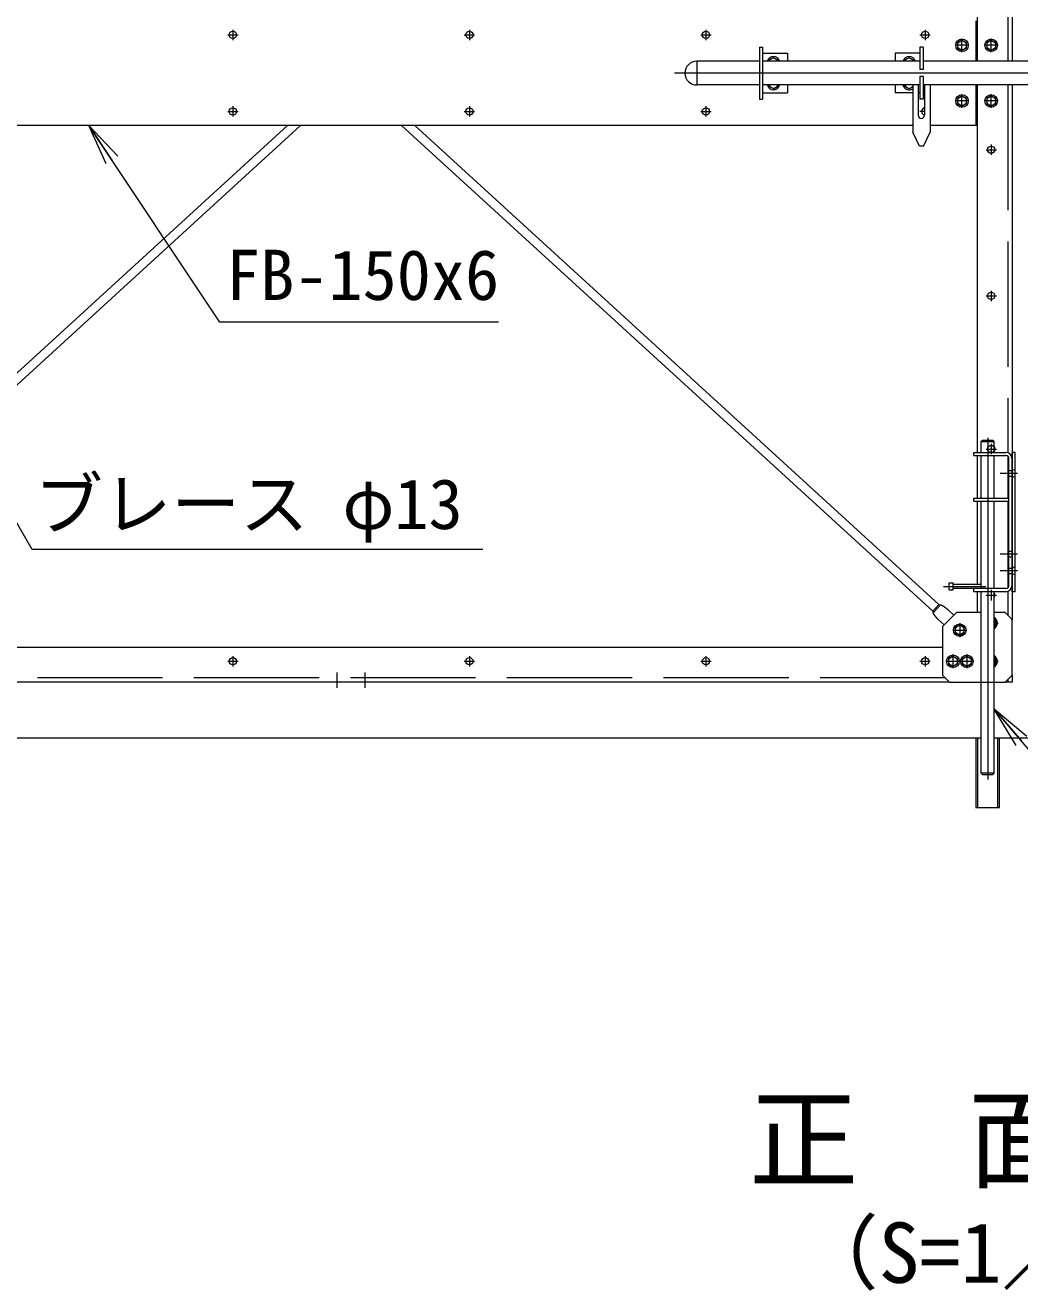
# Model space of a CAD drawing. Units: millimetres, scale not verified. Extents: x -6300 to 6300, y -4455 to 4455.
# Drawn here: x -3479 to -2050, y -1000 to 818 of the extents above; entities that cross this region are included whole.
import ezdxf
from ezdxf.enums import TextEntityAlignment as Align

# ---------------------------------------------------------------- set-up
doc = ezdxf.new("R2010")
doc.units = ezdxf.units.MM
doc.header["$LTSCALE"] = 30
doc.linetypes.add('DASHED', pattern=[7.5, 6, -1.5])
doc.linetypes.add('USER1', pattern=[50.8, 31.75, -6.35, 6.35, -6.35])
for name, color, linetype, lineweight in [('0-0_D-STR1', 1, 'Continuous', 18), ('0-1_D-BMK', 2, 'USER1', 13), ('0-3_D-BGD', 7, 'Continuous', 9), ('0-5_D-STR-DIM', 7, 'Continuous', 9), ('0-6_0', 7, 'Continuous', 9), ('0-7_D-STR3', 3, 'Continuous', 13), ('0-8_D-STR2', 7, 'Continuous', 9), ('0-9_D-STR-TXT', 7, 'Continuous', 9), ('0-A_D-TTL-TXT', 7, 'Continuous', 18)]:
    doc.layers.add(name, color=color, linetype=linetype, lineweight=lineweight)
doc.styles.add('ＭＳ ゴシック', font='')
doc.styles.get('ＭＳ ゴシック').set_extended_font_data('MS Gothic')

# ---------------------------------------------------------------- blocks, each defined once
blk = doc.blocks.new('U52')
at = {"layer": '0-1_D-BMK'}
for p, q in [((300, 0), (-300, 0)), ((0, -300), (0, 300))]:
    blk.add_line(p, q, dxfattribs=at)
at = {"layer": '0-7_D-STR3'}
blk.add_lwpolyline([(194.9, 112.5), (0, 225), (-194.9, 112.5), (-194.9, -112.5), (0, -225), (194.9, -112.5)], close=True, dxfattribs=at)
for radius in [270, 194.9]:
    blk.add_circle((0, 0), radius, dxfattribs=at)
blk = doc.blocks.new('U72')
at = {"layer": '0-1_D-BMK'}
for p, q in [((465, -900), (300, -900)), ((465, -2550), (300, -2550))]:
    blk.add_line(p, q, dxfattribs=at)
at = {"layer": '0-7_D-STR3'}
for p in [(2700, -2400), (1035, -3000)]:
    blk.add_line(p, (2100, -3000), dxfattribs=at)
for points in [[(2700, -2400), (2700, -300), (2400, 0), (0, 0), (-300, -300), (-300, -2700), (0, -3000), (465, -3000)], [(465, -752.9), (405.1, -787.5), (405.1, -1012.5), (465, -1047.1)], [(465, -2402.9), (405.1, -2437.5), (405.1, -2662.5), (465, -2697.1)]]:
    blk.add_lwpolyline(points, dxfattribs=at)
for centre, radius, start, end in [((600, -900), 270, 120.00011, 239.99989), ((600, -900), 194.9, 133.85395, 226.14605), ((600, -2550), 270, 120.00011, 239.99989), ((600, -2550), 194.9, 133.85395, 226.14605)]:
    blk.add_arc(centre, radius, start, end, dxfattribs=at)
at = {"layer": '0-5_D-STR-DIM'}
for p in [(1650.1, -900), (2250.1, -900), (1956.2, -2243.8)]:
    blk.add_blockref('U52', p, dxfattribs=at)
blk = doc.blocks.new('_Open')
at = {"layer": '0-6_0'}
blk.add_line((-30, 5), (0, 0), dxfattribs=at)
blk.add_lwpolyline([(-30, -5), (0, 0), (-30, 0)], dxfattribs=at)

msp = doc.modelspace()

# ---------------------------------------------------------------- linework, layer by layer
at = {"layer": '0-0_D-STR1', "linetype": 'DASHED'}
for p, q in [((-2067.01, 1528.73), (-2067.01, 766.73)), ((-2067.01, 732.73), (-2067.01, 204.22)), ((-2067.01, 199.09), (-2067.01, 139.23)), ((-2067.01, 178.73), (-2061.01, 178.73)), ((-2067.01, 170.73), (-2061.01, 170.73)), ((-2067.01, 134.73), (-2067.01, 10.38)), ((-2067.01, 62.73), (-2061.01, 62.73)), ((-2067.01, 54.73), (-2061.01, 54.73)), ((-2067.01, 38.73), (-2061.01, 38.73)), ((-2067.01, 30.73), (-2061.01, 30.73)), ((-2067.01, 5.25), (-2067.01, -29.27)), ((-2157.01, -119.27), (-3865.01, -119.27)), ((-2067.01, -121.27), (-2067.01, -125.27))]:
    msp.add_line(p, q, dxfattribs=at)
at = {"layer": '0-0_D-STR1'}
for p, q in [((-2061.01, 1534.73), (-2061.01, 766.73)), ((-2111.01, 1524.73), (-2111.01, 766.73)), ((-2113.01, 824.73), (-2113.01, 766.73)), ((-2113.01, 732.73), (-2113.01, 674.73)), ((-2111.01, 732.73), (-2111.01, 204.73)), ((-2061.01, 732.73), (-2061.01, -35.27)), ((-2203.76, 674.73), (-3911.01, 674.73)), ((-2111.01, 674.73), (-2178.76, 674.73)), ((-2111.01, 200.23), (-2111.01, 139.23)), ((-2111.01, 134.73), (-2111.01, 15.23)), ((-2111.01, 4.73), (-2111.01, -25.27)), ((-2161.01, -75.27), (-3861.01, -75.27)), ((-2151.01, -125.27), (-3871.01, -125.27)), ((-2061.01, -125.27), (-2071.01, -125.27)), ((-2061.01, -115.27), (-2061.01, -125.27))]:
    msp.add_line(p, q, dxfattribs=at)
at = {"layer": '0-1_D-BMK'}
for p, q in [((-3188.45, 804.73), (-3173.57, 804.73)), ((-3181.01, 812.17), (-3181.01, 797.29)), ((-2848.45, 804.73), (-2833.57, 804.73)), ((-2841.01, 812.17), (-2841.01, 797.29)), ((-2508.45, 804.73), (-2493.57, 804.73)), ((-2501.01, 812.17), (-2501.01, 797.29)), ((-2193.45, 804.73), (-2178.57, 804.73)), ((-2186.01, 812.17), (-2186.01, 797.29)), ((-1615.25, 749.73), (-2546.25, 749.73)), ((-3188.45, 694.73), (-3173.57, 694.73)), ((-3181.01, 702.17), (-3181.01, 687.29)), ((-2848.45, 694.73), (-2833.57, 694.73)), ((-2841.01, 702.17), (-2841.01, 687.29)), ((-2508.45, 694.73), (-2493.57, 694.73)), ((-2501.01, 702.17), (-2501.01, 687.29)), ((-2186.76, 694.73), (-2193.45, 694.73)), ((-2098.45, 639.73), (-2083.57, 639.73)), ((-2091.01, 647.17), (-2091.01, 632.29)), ((-2091.01, 437.17), (-2091.01, 422.29)), ((-2098.45, 429.73), (-2083.57, 429.73)), ((-2096.01, 225.57), (-2096.01, -265.13)), ((-2098.45, 209.73), (-2083.57, 209.73)), ((-2091.01, 217.17), (-2091.01, 202.29)), ((-2053.01, 174.73), (-2078.01, 174.73)), ((-2053.01, 58.73), (-2078.01, 58.73)), ((-2053.01, 34.73), (-2078.01, 34.73)), ((-2159.52, 12.23), (-2098.49, 12.23)), ((-2091.01, 7.17), (-2091.01, -7.71)), ((-2098.45, -0.27), (-2083.57, -0.27)), ((-3181.01, -87.83), (-3181.01, -102.71)), ((-2841.01, -87.83), (-2841.01, -102.71)), ((-2501.01, -87.83), (-2501.01, -102.71)), ((-2186.01, -87.83), (-2186.01, -102.71)), ((-3188.45, -95.27), (-3173.57, -95.27)), ((-2848.45, -95.27), (-2833.57, -95.27)), ((-2508.45, -95.27), (-2493.57, -95.27)), ((-2193.45, -95.27), (-2178.57, -95.27)), ((-3031.01, -133.27), (-3031.01, -111.27)), ((-2991.01, -133.27), (-2991.01, -111.27))]:
    msp.add_line(p, q, dxfattribs=at)
at = {"layer": '0-3_D-BGD'}
msp.add_line((-3749.51, -205.27), (-2105.51, -205.27), dxfattribs=at)
at = {"layer": '0-7_D-STR3'}
for p, q in [((-2424.01, 787.23), (-2424.01, 712.23)), ((-2424.01, 787.23), (-2419.51, 787.23)), ((-2419.51, 787.23), (-2419.51, 712.23)), ((-2193.51, 787.23), (-2193.51, 754.73)), ((-2189.01, 787.23), (-2193.51, 787.23)), ((-2189.01, 787.23), (-2189.01, 754.73)), ((-2514.25, 766.73), (-2514.25, 732.73)), ((-2424.01, 766.73), (-2514.25, 766.73)), ((-2419.51, 778.23), (-2384.01, 778.23)), ((-2193.51, 766.73), (-2419.51, 766.73)), ((-2404.01, 772.23), (-2410.51, 768.49)), ((-2410.51, 768.49), (-2410.51, 766.73)), ((-2404.01, 772.23), (-2397.51, 768.49)), ((-2397.51, 768.49), (-2397.51, 766.73)), ((-2384.01, 778.23), (-2384.01, 766.73)), ((-2229.01, 778.23), (-2229.01, 766.73)), ((-2193.51, 778.23), (-2229.01, 778.23)), ((-2209.01, 772.23), (-2215.51, 768.49)), ((-2215.51, 768.49), (-2215.51, 766.73)), ((-2209.01, 772.23), (-2202.51, 768.49)), ((-2202.51, 768.49), (-2202.51, 766.73)), ((-1910.01, 766.73), (-2189.01, 766.73)), ((-2189.01, 754.73), (-2193.51, 754.73)), ((-2424.01, 732.73), (-2514.25, 732.73)), ((-2193.51, 732.73), (-2419.51, 732.73)), ((-2410.51, 732.73), (-2410.51, 730.97)), ((-2404.01, 727.23), (-2410.51, 730.97)), ((-2404.01, 727.23), (-2397.51, 730.97)), ((-2397.51, 732.73), (-2397.51, 730.97)), ((-2384.01, 732.73), (-2384.01, 721.23)), ((-2229.01, 732.73), (-2229.01, 721.23)), ((-2215.51, 732.73), (-2215.51, 730.97)), ((-2209.01, 727.23), (-2215.51, 730.97)), ((-2209.01, 727.23), (-2203.76, 730.26)), ((-2203.76, 732.73), (-2203.76, 664.73)), ((-2195.76, 732.73), (-2195.76, 689.23)), ((-2193.51, 744.73), (-2193.51, 712.23)), ((-2189.01, 744.73), (-2193.51, 744.73)), ((-2189.01, 744.73), (-2189.01, 712.23)), ((-1910.01, 732.73), (-2189.01, 732.73)), ((-2186.76, 732.73), (-2186.76, 689.23)), ((-2178.76, 732.73), (-2178.76, 664.73)), ((-2419.51, 721.23), (-2384.01, 721.23)), ((-2203.76, 721.23), (-2229.01, 721.23)), ((-2193.51, 721.23), (-2195.76, 721.23)), ((-2189.01, 712.23), (-2193.51, 712.23)), ((-3102.45, 674.73), (-3855.6, -13.87)), ((-3083.63, 674.73), (-3847.03, -23.24)), ((-2938.38, 674.73), (-2174.98, -23.24)), ((-2919.56, 674.73), (-2166.41, -13.87)), ((-2194.26, 644.73), (-2203.76, 664.73)), ((-2188.26, 644.73), (-2178.76, 664.73)), ((-2188.26, 644.73), (-2194.26, 644.73)), ((-2103.51, 222.48), (-2105.51, 220.48)), ((-2105.51, 220.48), (-2086.51, 220.48)), ((-2105.51, 204.73), (-2105.51, 220.48)), ((-2103.51, 222.48), (-2088.51, 222.48)), ((-2086.51, 220.48), (-2088.51, 222.48)), ((-2086.51, 204.73), (-2086.51, 220.48)), ((-2116.01, 204.73), (-2070.01, 204.73)), ((-2116.01, 200.23), (-2116.01, 204.73)), ((-2116.01, 200.23), (-2070.01, 200.23)), ((-2105.51, 139.23), (-2105.51, 200.23)), ((-2086.51, 139.23), (-2086.51, 200.23)), ((-2056.51, 204.73), (-2061.01, 204.73)), ((-2061.01, 4.73), (-2061.01, 204.73)), ((-2056.51, 4.73), (-2056.51, 204.73)), ((-2065.51, 13.73), (-2065.51, 195.73)), ((-2061.01, 195.73), (-2061.01, 13.73)), ((-2116.01, 139.23), (-2065.51, 139.23)), ((-2116.01, 134.73), (-2116.01, 139.23)), ((-2116.01, 134.73), (-2065.51, 134.73)), ((-2105.51, 9.23), (-2105.51, 134.73)), ((-2086.51, 9.23), (-2086.51, 134.73)), ((-2151.51, 7.23), (-2145.51, 7.23)), ((-2145.51, 7.23), (-2145.51, 17.23)), ((-2105.51, 15.23), (-2145.51, 15.23)), ((-2105.51, 9.23), (-2145.51, 9.23)), ((-2116.01, 4.73), (-2116.01, 9.23)), ((-2070.01, 9.23), (-2116.01, 9.23)), ((-2070.01, 4.73), (-2116.01, 4.73)), ((-2105.51, -255.77), (-2105.51, 4.73)), ((-2086.51, -255.77), (-2086.51, 4.73)), ((-2056.51, 4.73), (-2061.01, 4.73)), ((-2166.41, -13.87), (-2174.98, -23.24)), ((-2163.94, -14.14), (-2174.49, -25.67)), ((-2158.75, -43.02), (-2167.11, -35.38)), ((-2144.6, -28.86), (-2153.61, -20.62)), ((-2113.01, -205.27), (-2113.01, -305.27)), ((-2110.71, -205.27), (-2110.71, -305.27)), ((-2081.31, -305.27), (-2081.31, -205.27)), ((-2086.51, -255.77), (-2105.51, -255.77)), ((-2103.51, -257.77), (-2105.51, -255.77)), ((-2103.51, -257.77), (-2088.51, -257.77)), ((-2086.51, -255.77), (-2088.51, -257.77))]:
    msp.add_line(p, q, dxfattribs=at)
at = {"layer": '0-7_D-STR3', "linetype": 'DASHED'}
for p, q in [((-2065.51, 178.73), (-2061.01, 178.73)), ((-2065.51, 170.73), (-2061.01, 170.73)), ((-2060.91, 178.73), (-2056.51, 180.73)), ((-2060.91, 170.73), (-2056.51, 168.73)), ((-2065.51, 38.73), (-2061.01, 38.73)), ((-2060.91, 38.73), (-2056.51, 40.73)), ((-2065.51, 30.73), (-2061.01, 30.73)), ((-2060.91, 30.73), (-2056.51, 28.73))]:
    msp.add_line(p, q, dxfattribs=at)
at = {"layer": '0-7_D-STR3'}
for points in [[(-2151.51, 7.23), (-2151.51, 17.23), (-2145.51, 17.23)], [(-2166.41, -13.87), (-2166.16, -13.89), (-2165.92, -13.91), (-2165.67, -13.93), (-2165.42, -13.95), (-2165.18, -13.98), (-2164.93, -14), (-2164.69, -14.03), (-2164.44, -14.06), (-2164.2, -14.09), (-2163.96, -14.13), (-2163.72, -14.18), (-2163.48, -14.23), (-2163.24, -14.29), (-2163.01, -14.36), (-2162.78, -14.43), (-2162.55, -14.51), (-2162.32, -14.6), (-2162.09, -14.69), (-2161.87, -14.79), (-2161.65, -14.89), (-2161.43, -15), (-2161.21, -15.11), (-2160.99, -15.23), (-2160.78, -15.35), (-2160.56, -15.48), (-2160.35, -15.6), (-2160.14, -15.74), (-2159.93, -15.87), (-2159.72, -16.01), (-2159.51, -16.15), (-2159.31, -16.29), (-2159.1, -16.44), (-2158.9, -16.58), (-2158.69, -16.73), (-2158.49, -16.87), (-2158.29, -17.02), (-2158.09, -17.17), (-2157.89, -17.31), (-2157.69, -17.46)], [(-2157.69, -17.46), (-2157.49, -17.61), (-2157.29, -17.76), (-2157.09, -17.9), (-2156.89, -18.05), (-2156.69, -18.2), (-2156.49, -18.35), (-2156.3, -18.49), (-2156.1, -18.64), (-2155.91, -18.79), (-2155.71, -18.94), (-2155.52, -19.09), (-2155.33, -19.24), (-2155.13, -19.39), (-2154.94, -19.54), (-2154.75, -19.69), (-2154.56, -19.85), (-2154.37, -20), (-2154.18, -20.15), (-2153.99, -20.31), (-2153.8, -20.46), (-2153.61, -20.62)], [(-2174.98, -23.24), (-2174.93, -23.48), (-2174.89, -23.72), (-2174.85, -23.97), (-2174.8, -24.21), (-2174.76, -24.45), (-2174.71, -24.7), (-2174.66, -24.94), (-2174.61, -25.18), (-2174.55, -25.42), (-2174.49, -25.65), (-2174.42, -25.89), (-2174.35, -26.12), (-2174.27, -26.35), (-2174.18, -26.58), (-2174.09, -26.8), (-2173.99, -27.03), (-2173.88, -27.24), (-2173.77, -27.46), (-2173.66, -27.67), (-2173.53, -27.89), (-2173.4, -28.1), (-2173.27, -28.3), (-2173.14, -28.51), (-2173, -28.71), (-2172.85, -28.91), (-2172.7, -29.11), (-2172.55, -29.31), (-2172.4, -29.51), (-2172.24, -29.71), (-2172.09, -29.9), (-2171.93, -30.09), (-2171.76, -30.28), (-2171.6, -30.48), (-2171.44, -30.67), (-2171.27, -30.85), (-2171.11, -31.04), (-2170.94, -31.23), (-2170.78, -31.42), (-2170.62, -31.6)], [(-2170.62, -31.6), (-2170.45, -31.79), (-2170.29, -31.98), (-2170.12, -32.16), (-2169.96, -32.34), (-2169.79, -32.53), (-2169.63, -32.71), (-2169.46, -32.89), (-2169.3, -33.07), (-2169.13, -33.26), (-2168.97, -33.44), (-2168.8, -33.62), (-2168.63, -33.8), (-2168.47, -33.97), (-2168.3, -34.15), (-2168.13, -34.33), (-2167.96, -34.51), (-2167.79, -34.68), (-2167.62, -34.86), (-2167.45, -35.03), (-2167.28, -35.21), (-2167.11, -35.38)], [(-2113.01, -305.27), (-2079.01, -305.27), (-2079.01, -205.27)]]:
    msp.add_lwpolyline(points, dxfattribs=at)
for centre in [(-3181.01, 804.73), (-2841.01, 804.73), (-2501.01, 804.73), (-2186.01, 804.73), (-3181.01, 694.73), (-2841.01, 694.73), (-2501.01, 694.73), (-2091.01, 639.73), (-2091.01, 429.73), (-2091.01, 209.73), (-3181.01, -95.27), (-2841.01, -95.27), (-2501.01, -95.27), (-2186.01, -95.27)]:
    msp.add_circle(centre, 5.25, dxfattribs=at)
for centre, radius, start, end in [((-2514.25, 749.73), 17, 90, 270), ((-2404.01, 764.73), 9, 12.83959, 167.16041), ((-2404.01, 764.73), 6.5, 17.92021, 162.07979), ((-2209.01, 764.73), 9, 12.83959, 167.16041), ((-2209.01, 764.73), 6.5, 17.92021, 162.07979), ((-2404.01, 734.73), 9, 192.83959, 347.16041), ((-2404.01, 734.73), 6.5, 197.92021, 342.07979), ((-2209.01, 734.73), 9, 192.83959, 305.68533), ((-2209.01, 734.73), 6.5, 197.92022, 323.87107), ((-2186.01, 694.73), 5.25, 98.21352, 261.78648), ((-2191.26, 689.23), 4.5, 180, 0), ((-2070.01, 195.73), 9, 0, 90), ((-2070.01, 195.73), 4.5, 0, 90), ((-2091.01, -0.27), 5.25, 328.99759, 31.00241), ((-2070.01, 13.73), 9, 270, 0), ((-2070.01, 13.73), 4.5, 270, 0)]:
    msp.add_arc(centre, radius, start, end, dxfattribs=at)
at = {"layer": '0-8_D-STR2'}
msp.add_line((-2086.51, -205.27), (-2012.51, -205.27), dxfattribs=at)
at = {"layer": '0-9_D-STR-TXT'}
for points in [[(-2799.12, 392.09), (-3199.72, 392.09), (-3386.93, 673.07)], [(-2821.9, 65.38), (-3469.27, 65.38), (-3565.55, 231.47)], [(-1267.26, -462.42), (-1831.78, -462.42), (-2085.21, -165.61)]]:
    msp.add_lwpolyline(points, dxfattribs=at)
at = {"layer": '0-A_D-TTL-TXT', "color": 3}
msp.add_line((-2424.01, 712.23), (-2419.51, 712.23), dxfattribs=at)

# ---------------------------------------------------------------- block references
at = {"layer": '0-5_D-STR-DIM', "xscale": 0.03333333, "yscale": 0.03333333}
for p in [(-2133.01, 789.73), (-2091.01, 789.73), (-2133.01, 709.73), (-2091.01, 709.73)]:
    msp.add_blockref('U52', p, dxfattribs=at)
at = {"layer": '0-5_D-STR-DIM', "xscale": 0.03333333, "yscale": 0.03333333, "rotation": 180}
msp.add_blockref('U72', (-2071.01, -125.27), dxfattribs=at)
at = {"layer": '0-9_D-STR-TXT', "xscale": 2, "yscale": 2}
for p, rotation in [((-3388.04, 674.73), 123.6748), ((-2086.51, -164.09), 130.49207)]:
    msp.add_blockref('_Open', p, dxfattribs=dict(at, rotation=rotation))

# ---------------------------------------------------------------- texts
at = {"layer": '0-9_D-STR-TXT', "style": 'ＭＳ ゴシック'}
for s, p in [('FB-150x6', (-3190.83, 402.21)), ('ブレース φ13', (-3466.08, 73.06))]:
    msp.add_text(s, height=72.14, dxfattribs=at).set_placement(p, align=Align.BOTTOM_LEFT)
at = {"layer": '0-A_D-TTL-TXT', "style": 'ＭＳ ゴシック'}
for s, height, p in [('正\u3000面\u3000図', 115.5, (-2439.35, -874.39)), ('（S=1／30）', 86.66, (-2371.13, -1014.18))]:
    msp.add_text(s, height=height, dxfattribs=at).set_placement(p, align=Align.BOTTOM_LEFT)

doc.saveas('drawing.dxf')
